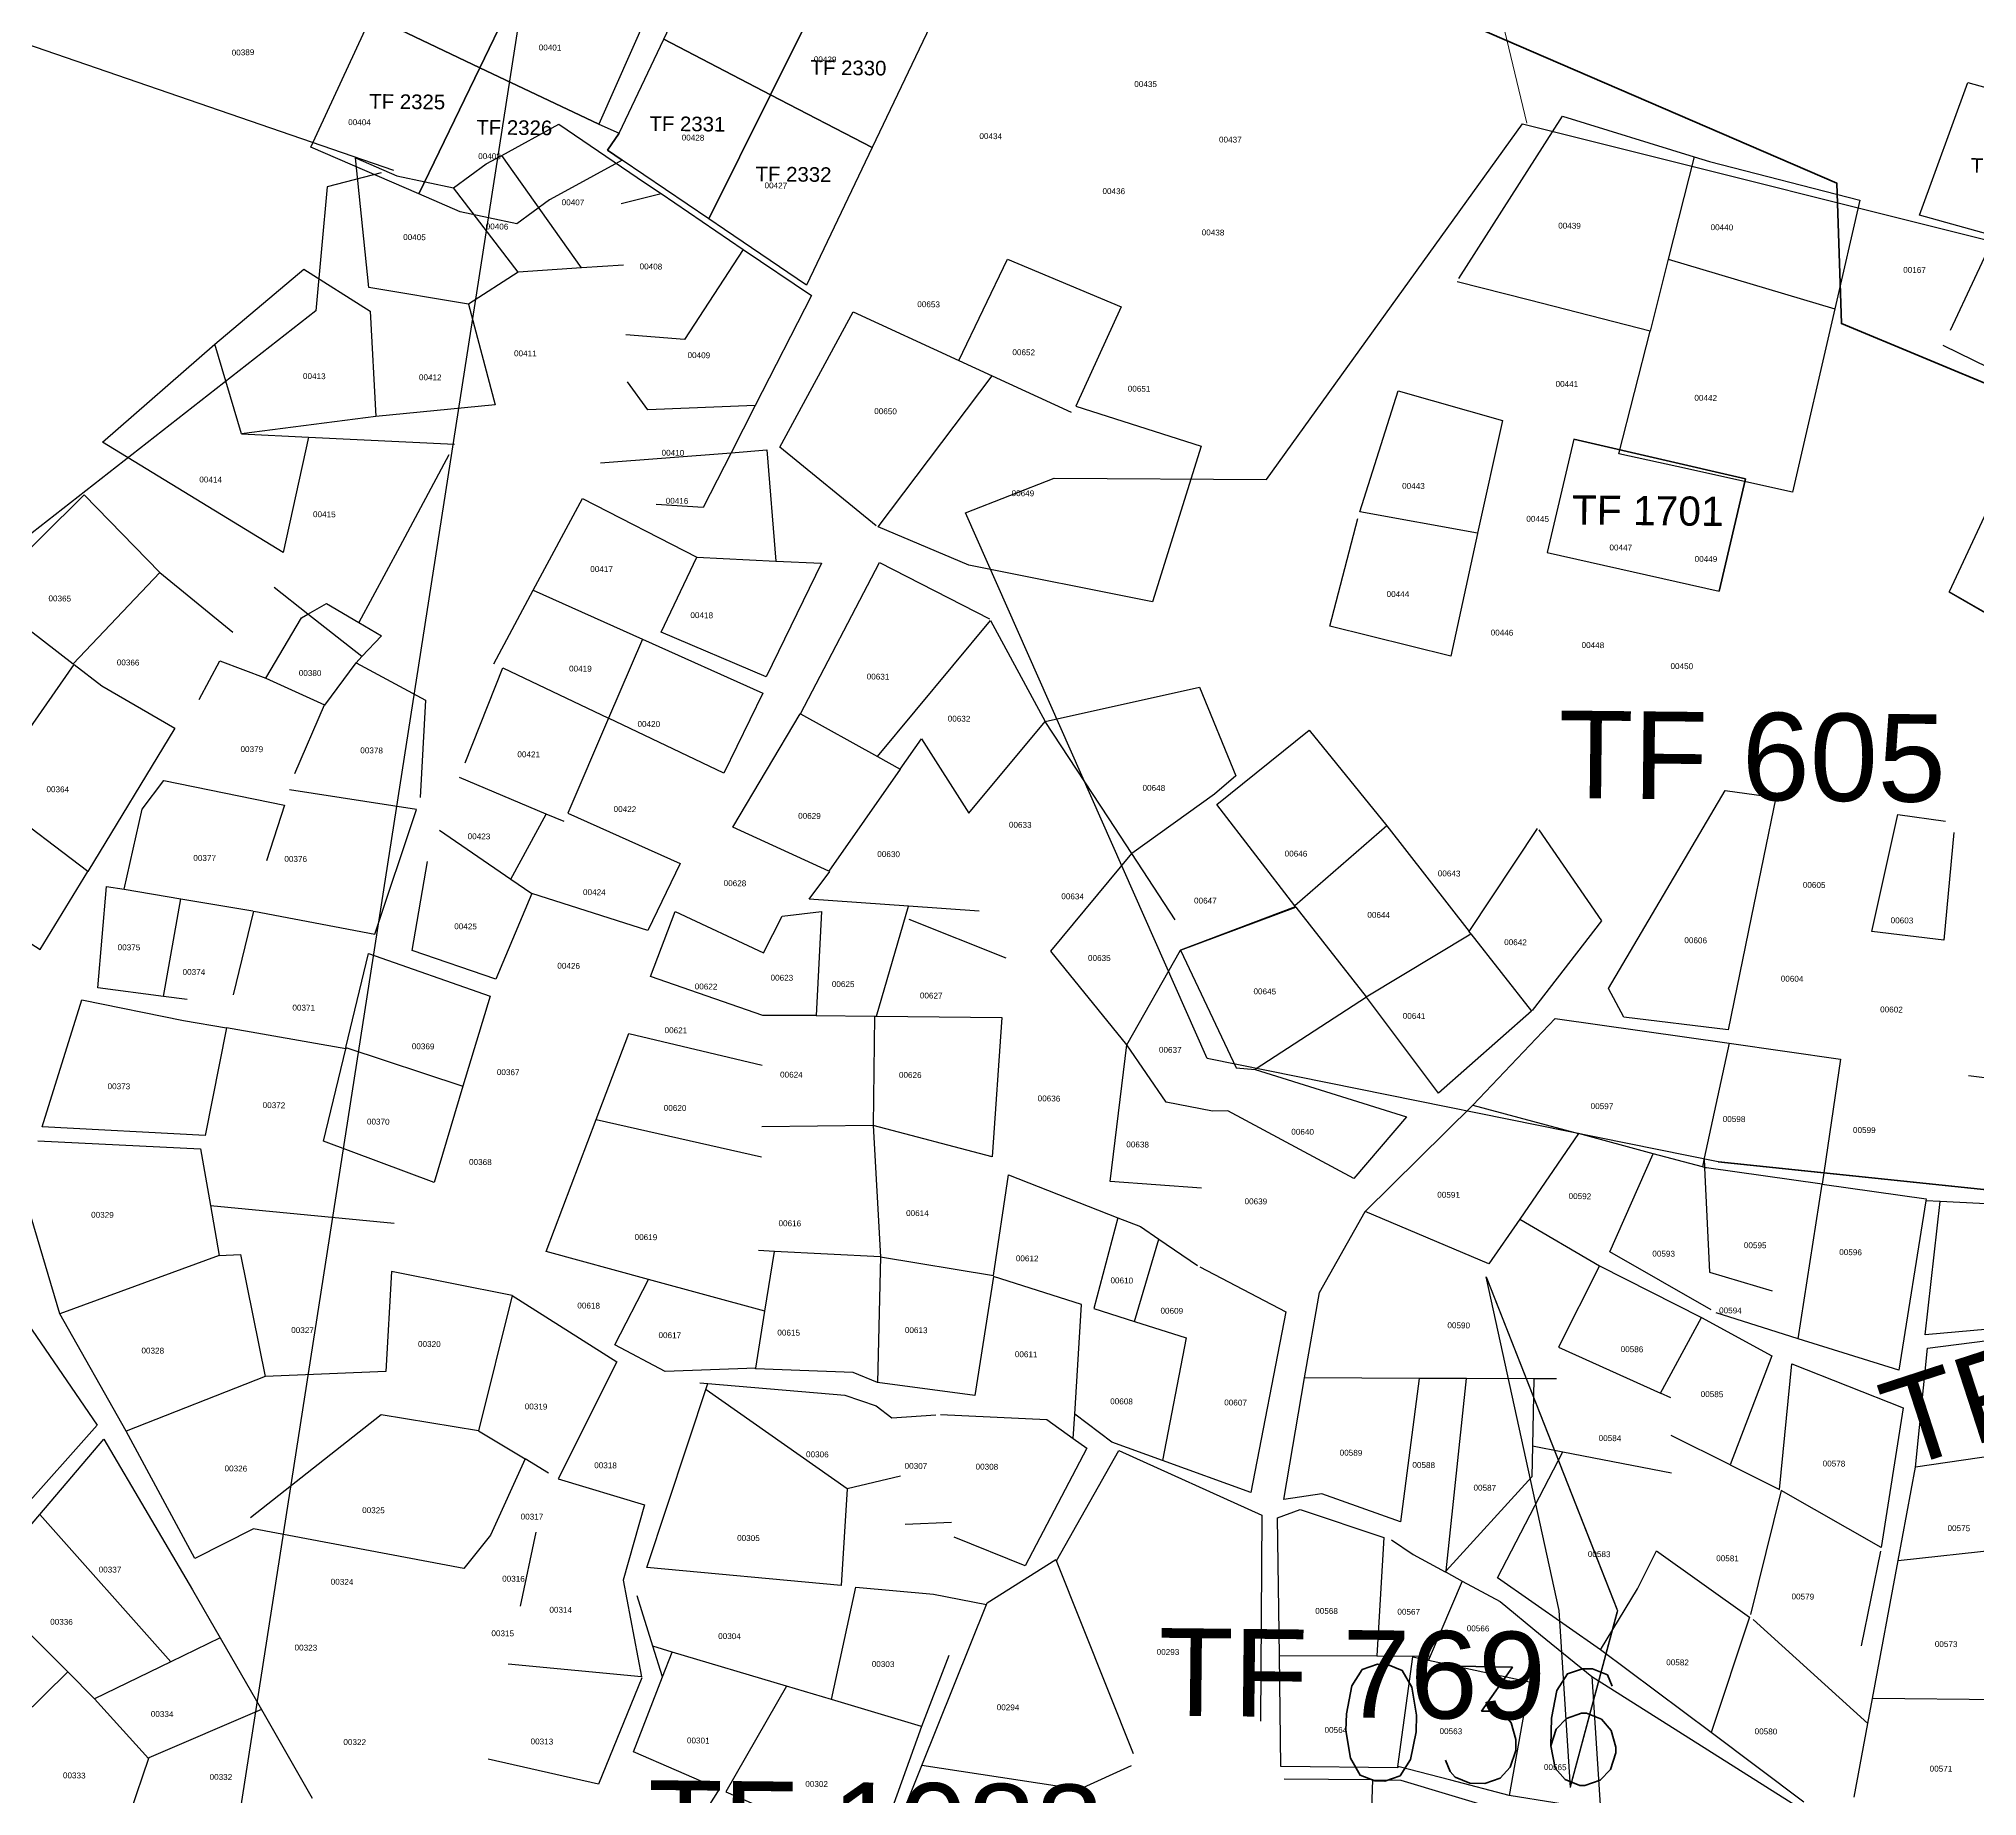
# Model space of a CAD drawing. Header units: metres. Extents: x 0 to 1324930, y 0 to 1631912.
# Drawn here: x 253528.2 to 253860.4, y 1628066.8 to 1628367.9 of the extents above; entities that cross this region are included whole.
import ezdxf
from ezdxf.enums import TextEntityAlignment as Align

# ---------------------------------------------------------------- set-up
doc = ezdxf.new("R2010")
doc.units = ezdxf.units.M
doc.header["$MEASUREMENT"] = 0
for name, color, linetype in [('A_revoir_geometrie_aberrante', 7, 'Continuous'), ('limites_parcelles', 7, 'Continuous'), ('limites_sections', 7, 'Continuous'), ('limites_tf', 7, 'Continuous'), ('numero_parcelle', 7, 'Continuous')]:
    doc.layers.add(name, color=color, linetype=linetype)
for name, color, linetype, lineweight in [('ASSIETTE IMMAT', 7, 'Continuous', 0), ('Limite L D TF', 5, 'Continuous', 13), ('Numero_TF', 7, 'Continuous', 0), ('Numéro_TF', 7, 'Continuous', 0)]:
    doc.layers.add(name, color=color, linetype=linetype, lineweight=lineweight)
doc.styles.add('Style-Arial', font='arial.ttf')
doc.styles.add('Style-txt', font='txt.shx')

# ---------------------------------------------------------------- blocks, each defined once
blk = doc.blocks.new('*U102')
at = {"layer": 'Limite L D TF', "color": 2, "linetype": 'Continuous', "lineweight": 0}
blk.add_line((-14.8794, -5.85825), (-11.6954, -18.62825), dxfattribs=at)
blk = doc.blocks.new('*U104')
at = {"layer": 'Numero_TF', "color": 4, "linetype": 'Continuous', "lineweight": 30}
for p, q in [((-149.243772, 99.871066), (-119.863469, 93.082053)), ((-119.863469, 93.082053), (-124.326189, 73.80787)), ((-7.034828, 28.698399), (-84.947445, 73.713234)), ((-124.533198, -23.95535), (-60.979318, -30.583345)), ((-60.979318, -30.583345), (-124.533198, -23.95535)), ((-61.065101, -30.574399), (-124.485709, -23.960302)), ((-151.772301, -100.833446), (-164.282901, -43.708871)), ((-164.282901, -43.708871), (-141.772327, -100.888499)), ((-164.183542, -43.961255), (-141.893134, -100.581635)), ((-149.830725, -131.155516), (-151.772301, -100.833446)), ((-141.772327, -100.888499), (-149.890722, -131.154885)), ((-141.857766, -101.207026), (-149.870876, -131.080897))]:
    blk.add_line(p, q, dxfattribs=at)
at = {"layer": 'Numero_TF', "color": 4, "linetype": 'Continuous', "lineweight": 30, "flags": 128}
for points in [[(-0.720757, 60.34866), (9.910814, -8.096801), (0.261861, -47.927637), (-60.979318, -30.583345), (-124.533198, -23.95535), (-212.052296, -6.274991), (-253.48205, 87.255387), (-253.48205, 87.255387), (-238.318804, 93.196426), (-201.899447, 92.943829), (-158.046933, 153.876523)], [(-158.046933, 153.876523), (-66.722044, 131.015899), (28.141789, 139.449825), (-21.901381, 70.871741), (-0.720757, 60.34866)]]:
    blk.add_lwpolyline(points, dxfattribs=at)
blk.add_lwpolyline([(-8.761884, 64.343699), (-20.839754, 70.344297), (-21.901381, 70.871741), (-21.356335, 71.618511), (-72.220214, 100.998525), (-84.947445, 73.713234), (-7.034828, 28.698399), (1.38997, 46.759914), (-0.609897, 59.634945), (-8.761884, 64.343699)], close=True, dxfattribs=at)
at = {"layer": 'Numero_TF', "color": 4, "linetype": 'Continuous', "lineweight": 30}
blk.add_3dface([(-153.828061, 80.448152), (-124.326189, 73.80787), (-119.863469, 93.082053), (-149.243772, 99.871066)], dxfattribs=at)
at = {"layer": 'Numero_TF', "color": 4, "linetype": 'Continuous', "lineweight": 0, "style": 'Style-Arial'}
for s, height, rotation, p in [('TF 1701', 5, 359.3981, (-149.615524, 85.242433)), ('TF 605', 15, 359.3981, (-151.954414, 38.363267)), ('TF 234 ', 15, 17.982251, (-93.137155, -76.696342)), ('TF 769', 15, 359.3981, (-220.480116, -118.858176)), ('TF 1088', 15, 359.3981, (-307.999119, -144.92953))]:
    blk.add_text(s, height=height, rotation=rotation, dxfattribs=at).set_placement(p)

msp = doc.modelspace()

# ---------------------------------------------------------------- linework, layer by layer
at = {"layer": 'A_revoir_geometrie_aberrante'}
for p in [(253990.77553, 1630812.68852), (253990.77547, 1630812.68846)]:
    msp.add_line(p, (0, 0), dxfattribs=at)
at = {"layer": 'ASSIETTE IMMAT', "color": 2, "linetype": 'Continuous', "lineweight": 30, "flags": 128}
msp.add_lwpolyline([(253586.88245, 1628344.94237), (253577.64234, 1628342.5482), (253575.7087, 1628321.29512), (253521.85334, 1628279.1333), (253449.96192, 1628232.9562), (253436.15283, 1628245.34643), (253445.15653, 1628290.27974), (253359.26194, 1628339.88488), (253375.46398, 1628424.66121), (253421.9245, 1628470.51299), (253494.38577, 1628509.03522), (253498.00609, 1628558.81881), (253499.64545, 1628581.02), (253466.43506, 1628620.07379), (253446.12102, 1628685.59197), (253503.84144, 1628578.41673), (253518.73188, 1628369.53538), (253588.98424, 1628345.37823)], dxfattribs=at)
at = {"layer": 'limites_parcelles'}
for p, q in [((253771.56788, 1628326.83643), (253789.33638, 1628354.66243)), ((253789.33638, 1628354.66243), (253811.90042, 1628347.64829)), ((253607.55043, 1628347.91003), (253617.35075, 1628353.27345)), ((253617.35075, 1628353.27345), (253632.19091, 1628343.18052)), ((253584.76617, 1628325.25765), (253582.50005, 1628347.47212)), ((253582.50005, 1628347.47212), (253589.60038, 1628344.39)), ((253604.90355, 1628346.45439), (253607.55043, 1628347.91003)), ((253621.24757, 1628328.6338), (253607.55043, 1628347.91003)), ((253811.90042, 1628347.64829), (253807.44913, 1628330.14776)), ((253811.90042, 1628347.64829), (253814.49312, 1628346.84885)), ((253814.49312, 1628346.84885), (253840.24144, 1628340.21784)), ((253589.60038, 1628344.39), (253599.30258, 1628342.34741)), ((253599.30258, 1628342.34741), (253604.90355, 1628346.45439)), ((253610.3987, 1628327.91461), (253599.30258, 1628342.34741)), ((253628.02893, 1628339.67821), (253634.87453, 1628341.36407)), ((253632.19091, 1628343.18052), (253634.87453, 1628341.36407)), ((253634.87453, 1628341.36407), (253648.91775, 1628331.81802)), ((253840.24144, 1628340.21784), (253835.97198, 1628321.64854)), ((253855.80579, 1628317.99628), (253864.15069, 1628335.78762)), ((253648.91775, 1628331.81802), (253638.89969, 1628316.36745)), ((253648.91775, 1628331.81802), (253660.65153, 1628323.92192)), ((253807.44913, 1628330.14776), (253804.31172, 1628317.78484)), ((253807.44913, 1628330.14776), (253835.97198, 1628321.64854)), ((253558.37879, 1628315.54703), (253573.66366, 1628328.44277)), ((253573.66366, 1628328.44277), (253584.98805, 1628321.23173)), ((253610.3987, 1628327.91461), (253601.86734, 1628322.44641)), ((253621.24757, 1628328.6338), (253610.3987, 1628327.91461)), ((253628.40569, 1628329.11743), (253621.24757, 1628328.6338)), ((253685.88502, 1628312.77487), (253694.21593, 1628330.11271)), ((253694.21593, 1628330.11271), (253713.71003, 1628321.99284)), ((253601.86734, 1628322.44641), (253584.76617, 1628325.25765)), ((253660.65153, 1628323.92192), (253651.00409, 1628305.06367)), ((253783.63994, 1628323.09245), (253771.24696, 1628326.27081)), ((253584.98805, 1628321.23173), (253585.96673, 1628303.16614)), ((253601.86734, 1628322.44641), (253606.41057, 1628305.17653)), ((253655.19634, 1628297.90723), (253667.7849, 1628321.08331)), ((253667.7849, 1628321.08331), (253685.88502, 1628312.77487)), ((253713.71003, 1628321.99284), (253705.93061, 1628304.92354)), ((253804.31172, 1628317.78484), (253783.63994, 1628323.09245)), ((253835.97198, 1628321.64854), (253828.71195, 1628290.18643)), ((253638.89969, 1628316.36745), (253628.81873, 1628317.17443)), ((253798.98038, 1628296.78817), (253804.31172, 1628317.78484)), ((253539.17202, 1628298.79083), (253558.37879, 1628315.54703)), ((253562.9424, 1628300.2176), (253558.37879, 1628315.54703)), ((253901.21595, 1628292.52473), (253854.55808, 1628315.32954)), ((253685.88502, 1628312.77487), (253691.578, 1628310.16476)), ((253632.56483, 1628304.30229), (253629.09972, 1628309.10399)), ((253672.05199, 1628284.2979), (253691.578, 1628310.16476)), ((253691.578, 1628310.16476), (253705.11766, 1628303.94651)), ((253754.61657, 1628286.84982), (253761.15422, 1628307.5798)), ((253761.15422, 1628307.5798), (253779.01376, 1628302.48463)), ((253606.41057, 1628305.17653), (253585.96673, 1628303.16614)), ((253651.00409, 1628305.06367), (253632.56483, 1628304.30229)), ((253651.00409, 1628305.06367), (253646.87486, 1628296.97623)), ((253705.93061, 1628304.92354), (253727.40919, 1628298.07321)), ((253585.96673, 1628303.16614), (253562.9424, 1628300.2176)), ((253779.01376, 1628302.48463), (253774.77423, 1628283.17734)), ((253570.0847, 1628279.85193), (253539.17202, 1628298.79083)), ((253562.9424, 1628300.2176), (253574.45851, 1628299.64956)), ((253574.45851, 1628299.64956), (253570.0847, 1628279.85193)), ((253574.45851, 1628299.64956), (253599.45097, 1628298.44207)), ((253624.47689, 1628295.24811), (253646.87486, 1628296.97623)), ((253646.87486, 1628296.97623), (253642.07206, 1628287.56957)), ((253646.87486, 1628296.97623), (253652.99022, 1628297.44806)), ((253652.99022, 1628297.44806), (253654.53784, 1628278.41123)), ((253671.73833, 1628284.42312), (253655.19634, 1628297.90723)), ((253727.40919, 1628298.07321), (253719.0819, 1628271.40794)), ((253598.49719, 1628296.63334), (253590.07139, 1628280.90187)), ((253808.93486, 1628294.58035), (253798.98038, 1628296.78817)), ((253828.71195, 1628290.18643), (253808.93486, 1628294.58035)), ((253520.43646, 1628274.32318), (253536.00189, 1628289.74595)), ((253536.00189, 1628289.74595), (253549.00004, 1628276.47179)), ((253612.95922, 1628273.4223), (253621.38502, 1628289.15378)), ((253621.38502, 1628289.15378), (253640.98065, 1628279.09217)), ((253642.07206, 1628287.56957), (253634.02, 1628288.07075)), ((253687.56901, 1628277.70324), (253672.05199, 1628284.2979)), ((253749.47277, 1628267.26349), (253754.24882, 1628285.69538)), ((253774.77423, 1628283.17734), (253754.61657, 1628286.84982)), ((253590.07139, 1628280.90187), (253583.08977, 1628267.88301)), ((253774.76666, 1628283.1429), (253770.15643, 1628262.11833)), ((253774.77423, 1628283.17734), (253774.76666, 1628283.1429)), ((253634.87124, 1628266.24228), (253640.98065, 1628279.09217)), ((253640.98065, 1628279.09217), (253654.53784, 1628278.41123)), ((253662.36778, 1628278.04448), (253652.85585, 1628258.54469)), ((253654.53784, 1628278.41123), (253662.36778, 1628278.04448)), ((253658.73573, 1628252.2211), (253672.2959, 1628278.16371)), ((253672.2959, 1628278.16371), (253691.13362, 1628268.49617)), ((253719.0819, 1628271.40794), (253687.56901, 1628277.70324)), ((253534.12311, 1628260.81825), (253548.95938, 1628276.429)), ((253549.00004, 1628276.47179), (253548.95938, 1628276.429)), ((253548.95938, 1628276.429), (253561.48107, 1628266.20044)), ((253574.35705, 1628269.32076), (253568.55898, 1628273.89355)), ((253574.35705, 1628269.32076), (253577.55609, 1628271.13216)), ((253577.55609, 1628271.13216), (253583.08977, 1628267.88301)), ((253606.1918, 1628260.80285), (253612.95922, 1628273.4223)), ((253612.95922, 1628273.4223), (253631.69842, 1628265.0157)), ((253523.94329, 1628268.65738), (253534.12311, 1628260.81825)), ((253567.13898, 1628258.31737), (253573.22223, 1628268.67819)), ((253573.22223, 1628268.67819), (253574.35705, 1628269.32076)), ((253583.60416, 1628262.0278), (253574.35705, 1628269.32076)), ((253583.08977, 1628267.88301), (253586.94748, 1628265.61792)), ((253671.95663, 1628244.9016), (253691.28313, 1628268.22026)), ((253691.28313, 1628268.22026), (253700.66226, 1628250.89958)), ((253770.15643, 1628262.11833), (253749.47277, 1628267.26349)), ((253586.94748, 1628265.61792), (253583.60416, 1628262.0278)), ((253631.6944, 1628265.00633), (253625.87639, 1628251.47187)), ((253631.69842, 1628265.0157), (253631.6944, 1628265.00633)), ((253631.6944, 1628265.00633), (253652.26795, 1628255.77703)), ((253652.85585, 1628258.54469), (253634.87124, 1628266.24228)), ((253518.9643, 1628238.64459), (253534.31464, 1628260.67399)), ((253534.31464, 1628260.67399), (253539.03169, 1628257.04792)), ((253555.71086, 1628254.68818), (253559.25551, 1628261.32643)), ((253559.25551, 1628261.32643), (253567.13898, 1628258.31737)), ((253577.26151, 1628253.73021), (253582.59025, 1628260.93904)), ((253583.60416, 1628262.0278), (253582.59025, 1628260.93904)), ((253582.59025, 1628260.93904), (253594.472, 1628254.5553)), ((253539.03169, 1628257.04792), (253551.5442, 1628249.77359)), ((253567.13898, 1628258.31737), (253577.21513, 1628253.75123)), ((253601.29873, 1628243.80484), (253607.71904, 1628260.13653)), ((253607.71904, 1628260.13653), (253625.87639, 1628251.47187)), ((253572.10888, 1628242.00826), (253577.21513, 1628253.75123)), ((253577.21513, 1628253.75123), (253577.26151, 1628253.73021)), ((253594.472, 1628254.5553), (253593.59596, 1628237.90119)), ((253652.26795, 1628255.77703), (253645.63113, 1628242.04871)), ((253700.66226, 1628250.89958), (253727.13132, 1628256.77881)), ((253727.13132, 1628256.77881), (253733.32248, 1628241.62534)), ((253625.87639, 1628251.47187), (253618.89794, 1628235.207)), ((253645.63113, 1628242.04871), (253625.87639, 1628251.47187)), ((253647.15994, 1628232.82718), (253658.69296, 1628252.24478)), ((253658.69296, 1628252.24478), (253658.73573, 1628252.2211)), ((253658.73573, 1628252.2211), (253671.95663, 1628244.9016)), ((253687.59147, 1628235.21581), (253700.66226, 1628250.89958)), ((253711.52315, 1628234.38634), (253700.66226, 1628250.89958)), ((253551.5442, 1628249.77359), (253536.63483, 1628225.2299)), ((253675.8256, 1628242.75772), (253679.45658, 1628247.9421)), ((253679.45658, 1628247.9421), (253687.59147, 1628235.21581)), ((253730.09038, 1628236.69078), (253745.9121, 1628249.42847)), ((253745.9121, 1628249.42847), (253759.24301, 1628233.01121)), ((253671.95663, 1628244.9016), (253675.8256, 1628242.75772)), ((253545.92183, 1628235.89237), (253549.66169, 1628240.80128)), ((253549.66169, 1628240.80128), (253570.33473, 1628236.58083)), ((253615.19798, 1628235.06298), (253600.34796, 1628241.31533)), ((253675.8256, 1628242.75772), (253663.58127, 1628225.26794)), ((253733.32248, 1628241.62534), (253729.71295, 1628238.483)), ((253536.63483, 1628225.2299), (253518.94017, 1628238.60996)), ((253592.92409, 1628235.84565), (253571.19577, 1628239.23385)), ((253729.71295, 1628238.483), (253715.51337, 1628228.30904)), ((253797.21487, 1628205.13814), (253817.19157, 1628239.08808)), ((253817.19157, 1628239.08808), (253825.84583, 1628237.8795)), ((253825.84583, 1628237.8795), (253821.62667, 1628217.32836)), ((253542.86167, 1628222.17728), (253545.92183, 1628235.89237)), ((253570.33473, 1628236.58083), (253567.23737, 1628227.06245)), ((253585.81101, 1628214.50192), (253592.92409, 1628235.84565)), ((253609.13688, 1628223.9094), (253615.19798, 1628235.06298)), ((253618.27311, 1628233.76061), (253615.19798, 1628235.06298)), ((253618.89794, 1628235.207), (253638.14287, 1628226.58172)), ((253715.51337, 1628228.30904), (253711.52315, 1628234.38634)), ((253743.42814, 1628219.31612), (253730.09038, 1628236.69078)), ((253842.31861, 1628214.90614), (253846.77647, 1628234.96706)), ((253846.77647, 1628234.96706), (253854.92362, 1628233.84509)), ((253596.9103, 1628232.28822), (253609.13688, 1628223.9094)), ((253660.85114, 1628226.52605), (253647.15994, 1628232.82718)), ((253759.24301, 1628233.01121), (253743.42814, 1628219.31612)), ((253759.24301, 1628233.01121), (253773.34886, 1628214.91947)), ((253773.34886, 1628214.91947), (253785.05623, 1628232.55713)), ((253785.24702, 1628232.34176), (253796.00576, 1628216.74404)), ((253856.35603, 1628231.88938), (253854.63818, 1628213.44569)), ((253701.62195, 1628211.57964), (253715.51337, 1628228.30904)), ((253722.93277, 1628216.91223), (253715.51337, 1628228.30904)), ((253508.98151, 1628224.3142), (253528.48767, 1628211.84259)), ((253528.48767, 1628211.84259), (253536.63483, 1628225.2299)), ((253592.20274, 1628211.6711), (253594.86249, 1628226.92464)), ((253609.13688, 1628223.9094), (253612.72813, 1628221.4433)), ((253638.14287, 1628226.58172), (253632.57617, 1628215.09781)), ((253660.22887, 1628220.48705), (253663.76329, 1628225.18474)), ((253663.58127, 1628225.26794), (253660.85114, 1628226.52605)), ((253538.37593, 1628205.26643), (253539.81821, 1628222.62584)), ((253539.81821, 1628222.62584), (253542.86167, 1628222.17728)), ((253542.86167, 1628222.17728), (253552.54781, 1628220.54128)), ((253549.62877, 1628203.81718), (253552.54781, 1628220.54128)), ((253552.54781, 1628220.54128), (253564.91168, 1628218.46056)), ((253612.72813, 1628221.4433), (253606.53867, 1628206.77551)), ((253632.57617, 1628215.09781), (253612.72813, 1628221.4433)), ((253561.56995, 1628204.05751), (253565.10439, 1628218.42806)), ((253565.10439, 1628218.42806), (253585.81101, 1628214.50192)), ((253633.04195, 1628207.20832), (253637.27382, 1628218.33032)), ((253637.27382, 1628218.33032), (253652.41035, 1628211.30276)), ((253652.41035, 1628211.30276), (253655.61547, 1628217.53815)), ((253655.61547, 1628217.53815), (253662.34036, 1628218.3718)), ((253677.25224, 1628219.28094), (253660.22887, 1628220.48705)), ((253662.34036, 1628218.3718), (253661.45194, 1628200.53918)), ((253671.75361, 1628200.43096), (253677.25224, 1628219.28094)), ((253689.35783, 1628218.42326), (253677.25224, 1628219.28094)), ((253743.53168, 1628219.17501), (253723.87418, 1628211.74078)), ((253723.87418, 1628211.74078), (253743.60835, 1628219.08136)), ((253743.60835, 1628219.08136), (253743.42814, 1628219.31612)), ((253743.60835, 1628219.08136), (253743.612, 1628219.08272)), ((253743.612, 1628219.08272), (253755.69434, 1628203.74543)), ((253821.62667, 1628217.32836), (253817.67516, 1628198.07497)), ((253677.31348, 1628217.06635), (253693.93734, 1628210.40927)), ((253755.69434, 1628203.74543), (253773.63222, 1628214.55542)), ((253773.63222, 1628214.55542), (253773.34886, 1628214.91947)), ((253773.63222, 1628214.55542), (253783.98565, 1628201.25353)), ((253796.00576, 1628216.74404), (253784.12927, 1628201.38411)), ((253854.63818, 1628213.44569), (253842.31861, 1628214.90614)), ((253580.86291, 1628195.03739), (253584.70915, 1628211.17067)), ((253584.70915, 1628211.17067), (253605.56278, 1628203.82904)), ((253606.53867, 1628206.77551), (253592.20274, 1628211.6711)), ((253714.66066, 1628195.49939), (253701.62195, 1628211.57964)), ((253714.66066, 1628195.49939), (253723.87418, 1628211.74078)), ((253723.87418, 1628211.74078), (253733.39624, 1628191.5838)), ((253549.62877, 1628203.81718), (253538.37593, 1628205.26643)), ((253652.29754, 1628200.56423), (253633.04195, 1628207.20832)), ((253799.82573, 1628200.26412), (253797.21487, 1628205.13814)), ((253528.81896, 1628181.47935), (253535.58052, 1628203.21288)), ((253535.58052, 1628203.21288), (253553.05023, 1628199.69669)), ((253553.63684, 1628203.30769), (253549.62877, 1628203.81718)), ((253605.56278, 1628203.82904), (253600.90976, 1628188.40339)), ((253755.75445, 1628203.66351), (253736.66469, 1628191.27513)), ((253768.08973, 1628187.25671), (253755.75445, 1628203.66351)), ((253783.98565, 1628201.25353), (253768.08973, 1628187.25671)), ((253553.05023, 1628199.69669), (253560.41328, 1628198.41023)), ((253560.41328, 1628198.41023), (253556.71435, 1628179.98735)), ((253580.81896, 1628194.85303), (253560.41328, 1628198.41023)), ((253623.74155, 1628182.69715), (253629.34262, 1628197.4524)), ((253629.34262, 1628197.4524), (253652.20757, 1628191.99983)), ((253661.45194, 1628200.53918), (253652.29754, 1628200.56423)), ((253661.45194, 1628200.53918), (253671.40819, 1628200.43459)), ((253671.40819, 1628200.43459), (253671.21128, 1628181.69042)), ((253671.40819, 1628200.43459), (253671.75361, 1628200.43096)), ((253671.75361, 1628200.43096), (253693.23067, 1628200.20533)), ((253693.23067, 1628200.20533), (253691.58758, 1628176.30463)), ((253773.95102, 1628185.1935), (253788.06731, 1628200.01171)), ((253788.06731, 1628200.01171), (253817.86449, 1628195.78686)), ((253817.67516, 1628198.07497), (253799.82573, 1628200.26412)), ((253577.04186, 1628179.01757), (253580.81896, 1628194.85303)), ((253580.86291, 1628195.03739), (253580.81896, 1628194.85303)), ((253580.86291, 1628195.03739), (253600.90976, 1628188.40339)), ((253711.79351, 1628172.10942), (253714.66066, 1628195.49939)), ((253721.40598, 1628185.70487), (253714.66066, 1628195.49939)), ((253817.86449, 1628195.78686), (253813.59617, 1628176.0729)), ((253817.86449, 1628195.78686), (253836.97851, 1628193.0764)), ((253733.39624, 1628191.5838), (253736.66469, 1628191.27513)), ((253736.66469, 1628191.27513), (253762.61078, 1628183.1586)), ((253836.97851, 1628193.0764), (253833.79649, 1628171.6304)), ((253600.90976, 1628188.40339), (253595.95101, 1628171.92425)), ((253858.90595, 1628190.26525), (253874.70424, 1628188.19926)), ((253729.36555, 1628184.13781), (253721.40598, 1628185.70487)), ((253731.9777, 1628184.22213), (253729.36555, 1628184.13781)), ((253753.55852, 1628172.59527), (253731.9777, 1628184.22213)), ((253755.48069, 1628166.96644), (253773.95102, 1628185.1935)), ((253773.95102, 1628185.1935), (253792.07695, 1628180.3089)), ((253556.71435, 1628179.98735), (253528.81896, 1628181.47935)), ((253615.16243, 1628160.1089), (253623.74155, 1628182.69715)), ((253623.74155, 1628182.69715), (253652.04288, 1628176.32381)), ((253671.20966, 1628181.6904), (253652.09689, 1628181.46449)), ((253671.21128, 1628181.69042), (253671.20966, 1628181.6904)), ((253671.20966, 1628181.6904), (253672.45804, 1628159.16152)), ((253691.58758, 1628176.30463), (253671.21128, 1628181.69042)), ((253762.61078, 1628183.1586), (253753.55852, 1628172.59527)), ((253531.86543, 1628149.40094), (253523.55325, 1628177.36884)), ((253528.0516, 1628179.03872), (253555.91822, 1628177.70959)), ((253555.91822, 1628177.70959), (253557.64051, 1628167.99777)), ((253595.95101, 1628171.92425), (253577.04186, 1628179.01757)), ((253792.07695, 1628180.3089), (253781.98742, 1628165.65075)), ((253804.87353, 1628176.86212), (253792.07695, 1628180.3089)), ((253797.45236, 1628160.04307), (253804.87353, 1628176.86212)), ((253813.2776, 1628174.60151), (253804.87353, 1628176.86212)), ((253813.59617, 1628176.0729), (253813.2776, 1628174.60151)), ((253813.66789, 1628174.49652), (253813.2776, 1628174.60151)), ((253813.59617, 1628176.0729), (253813.66789, 1628174.49652)), ((253813.66789, 1628174.49652), (253813.66981, 1628174.45432)), ((253813.99378, 1628174.40886), (253813.66789, 1628174.49652)), ((253813.66981, 1628174.45432), (253814.48521, 1628156.53147)), ((253813.99378, 1628174.40886), (253813.66981, 1628174.45432)), ((253833.79649, 1628171.6304), (253813.99378, 1628174.40886)), ((253691.82092, 1628155.96074), (253694.39037, 1628173.2575)), ((253694.39037, 1628173.2575), (253713.10998, 1628165.88749)), ((253727.47927, 1628170.93874), (253711.79351, 1628172.10942)), ((253829.70813, 1628145.15429), (253833.79968, 1628171.62995)), ((253833.79649, 1628171.6304), (253833.79968, 1628171.62995)), ((253833.79968, 1628171.62995), (253851.6425, 1628169.11615)), ((253557.64051, 1628167.99777), (253559.16042, 1628159.42716)), ((253557.64051, 1628167.99777), (253589.15171, 1628164.97473)), ((253851.58464, 1628168.75438), (253846.94453, 1628139.74052)), ((253851.47926, 1628145.84002), (253854.00564, 1628168.63826)), ((253851.6425, 1628169.11615), (253851.58464, 1628168.75438)), ((253854.00564, 1628168.63826), (253851.58464, 1628168.75438)), ((253871.74645, 1628167.78729), (253854.00564, 1628168.63826)), ((253713.10998, 1628165.88749), (253708.98407, 1628150.34453)), ((253713.10998, 1628165.88749), (253716.98546, 1628164.36333)), ((253716.98546, 1628164.36333), (253720.12285, 1628162.21697)), ((253747.7043, 1628153.08753), (253755.48069, 1628166.96644)), ((253776.68266, 1628157.96498), (253755.48069, 1628166.96644)), ((253781.98594, 1628165.65162), (253776.68266, 1628157.96498)), ((253781.98742, 1628165.65075), (253781.98594, 1628165.65162)), ((253781.98742, 1628165.65075), (253795.67932, 1628157.62316)), ((253716.00194, 1628148.11677), (253720.12285, 1628162.21697)), ((253720.12285, 1628162.21697), (253726.76101, 1628157.69691)), ((253559.16042, 1628159.42716), (253531.86543, 1628149.40094)), ((253559.16042, 1628159.42716), (253562.76894, 1628159.57214)), ((253562.76894, 1628159.57214), (253567.0204, 1628138.70849)), ((253632.67975, 1628155.32214), (253615.16243, 1628160.1089)), ((253654.28054, 1628160.10437), (253651.55899, 1628160.24473)), ((253652.64318, 1628149.87249), (253654.28054, 1628160.10437)), ((253672.45804, 1628159.16152), (253654.28054, 1628160.10437)), ((253672.45804, 1628159.16152), (253671.93768, 1628137.6774)), ((253672.45804, 1628159.16152), (253691.82092, 1628155.96074)), ((253727.15509, 1628157.48956), (253741.89831, 1628149.77522)), ((253795.67932, 1628157.62316), (253788.63336, 1628143.73256)), ((253795.67932, 1628157.62316), (253813.14411, 1628148.80321)), ((253814.78317, 1628150.07638), (253797.45236, 1628160.04307)), ((253588.66797, 1628156.64815), (253587.68543, 1628139.52777)), ((253609.32187, 1628152.53968), (253588.66797, 1628156.64815)), ((253626.94343, 1628144.13466), (253632.67975, 1628155.32214)), ((253652.64318, 1628149.87249), (253632.67975, 1628155.32214)), ((253691.7989, 1628155.7984), (253688.62111, 1628135.40992)), ((253706.88779, 1628151.00667), (253691.7989, 1628155.7984)), ((253814.48521, 1628156.53147), (253825.22198, 1628153.35019)), ((253609.32187, 1628152.53968), (253603.57147, 1628129.37305)), ((253609.32187, 1628152.53968), (253627.26795, 1628141.17453)), ((253705.73376, 1628132.21518), (253706.88779, 1628151.00667)), ((253745.10166, 1628138.43286), (253747.7043, 1628153.08753)), ((253526.34033, 1628147.68089), (253538.20873, 1628130.35437)), ((253543.18677, 1628129.32666), (253531.86543, 1628149.40094)), ((253651.07924, 1628140.09939), (253652.64318, 1628149.87249)), ((253708.98407, 1628150.34453), (253716.00194, 1628148.11677)), ((253716.00194, 1628148.11677), (253724.81226, 1628145.3215)), ((253741.89831, 1628149.77522), (253735.90328, 1628118.79769)), ((253806.10611, 1628135.8448), (253813.14411, 1628148.80321)), ((253813.14411, 1628148.80321), (253825.16575, 1628142.19448)), ((253824.86739, 1628146.67842), (253815.67198, 1628149.56918)), ((253872.59245, 1628147.73161), (253851.47926, 1628145.84002)), ((253635.54194, 1628139.55336), (253626.94343, 1628144.13466)), ((253724.81226, 1628145.3215), (253720.76069, 1628124.2809)), ((253829.70813, 1628145.15429), (253824.86739, 1628146.67842)), ((253846.94453, 1628139.74052), (253829.70813, 1628145.15429)), ((253851.87146, 1628143.51929), (253872.7699, 1628146.24631)), ((253627.26795, 1628141.17453), (253617.25266, 1628121.15168)), ((253788.63336, 1628143.73256), (253806.10611, 1628135.8448)), ((253825.16575, 1628142.19448), (253818.05036, 1628123.53316)), ((253826.51026, 1628119.29877), (253828.6064, 1628140.86794)), ((253828.6064, 1628140.86794), (253847.66973, 1628133.33175)), ((253849.78791, 1628123.14894), (253851.87146, 1628143.51929)), ((253567.0204, 1628138.70849), (253543.18677, 1628129.32666)), ((253587.68543, 1628139.52777), (253567.0204, 1628138.70849)), ((253632.40498, 1628105.95486), (253642.88183, 1628137.49172)), ((253651.07924, 1628140.09939), (253635.54194, 1628139.55336)), ((253641.49595, 1628137.61111), (253642.88183, 1628137.49172)), ((253642.88183, 1628137.49172), (253666.34651, 1628135.47034)), ((253651.0617, 1628139.98979), (253651.07924, 1628140.09939)), ((253667.76928, 1628139.36721), (253651.0617, 1628139.98979)), ((253671.93768, 1628137.6774), (253667.76928, 1628139.36721)), ((253688.62111, 1628135.40992), (253671.93768, 1628137.6774)), ((253741.57045, 1628117.60017), (253745.10166, 1628138.43286)), ((253764.76156, 1628138.35841), (253745.10166, 1628138.43286)), ((253764.76156, 1628138.35841), (253761.53661, 1628113.79357)), ((253772.87948, 1628138.32393), (253764.76156, 1628138.35841)), ((253769.38998, 1628105.37306), (253772.87948, 1628138.32393)), ((253784.39098, 1628138.28428), (253772.87948, 1628138.32393)), ((253784.39098, 1628138.28428), (253784.17302, 1628126.79219)), ((253788.28226, 1628138.26372), (253784.39098, 1628138.28428)), ((253666.76755, 1628119.45287), (253642.59062, 1628136.3905)), ((253666.34651, 1628135.47034), (253671.69191, 1628133.62592)), ((253807.88876, 1628135.04006), (253806.10611, 1628135.8448)), ((253586.91689, 1628132.13896), (253564.53056, 1628114.48139)), ((253603.57147, 1628129.37305), (253586.91689, 1628132.13896)), ((253671.69191, 1628133.62592), (253674.3935, 1628131.58575)), ((253674.3935, 1628131.58575), (253681.95875, 1628132.13623)), ((253682.7315, 1628132.18907), (253700.96044, 1628131.30665)), ((253700.96044, 1628131.30665), (253705.47928, 1628128.07152)), ((253705.47928, 1628128.07152), (253705.73376, 1628132.21518)), ((253712.11644, 1628127.40972), (253705.73376, 1628132.21518)), ((253847.66973, 1628133.33175), (253843.91262, 1628109.37198)), ((253538.20873, 1628130.35437), (253524.90339, 1628115.35492)), ((253528.40562, 1628115.05395), (253539.38225, 1628127.93399)), ((253539.38225, 1628127.93399), (253554.59596, 1628102.13907)), ((253554.99795, 1628107.51995), (253543.18677, 1628129.32666)), ((253603.57147, 1628129.37305), (253611.57839, 1628124.57443)), ((253705.47928, 1628128.07152), (253707.78779, 1628126.41882)), ((253818.05036, 1628123.53316), (253807.93285, 1628128.5978)), ((253611.57454, 1628124.56598), (253605.6187, 1628111.46895)), ((253611.57839, 1628124.57443), (253611.57454, 1628124.56598)), ((253615.5866, 1628122.14459), (253611.57454, 1628124.56598)), ((253707.78779, 1628126.41882), (253697.25255, 1628106.2287)), ((253702.60779, 1628107.08415), (253713.2802, 1628125.99534)), ((253720.76069, 1628124.2809), (253712.11644, 1628127.40972)), ((253713.2802, 1628125.99534), (253737.77248, 1628114.89672)), ((253735.90328, 1628118.79769), (253720.76069, 1628124.2809)), ((253778.20064, 1628104.18951), (253789.36396, 1628125.78814)), ((253784.17302, 1628126.79219), (253784.07211, 1628121.4719)), ((253784.17302, 1628126.79219), (253789.36396, 1628125.78814)), ((253789.36396, 1628125.78814), (253807.98741, 1628122.18591)), ((253863.48515, 1628125.15908), (253849.81657, 1628123.15314)), ((253617.25266, 1628121.15168), (253631.99966, 1628116.69883)), ((253675.86352, 1628121.6028), (253666.76755, 1628119.45287)), ((253784.07211, 1628121.4719), (253769.38998, 1628105.37306)), ((253818.05036, 1628123.53316), (253826.51026, 1628119.29877)), ((253846.83592, 1628107.15674), (253849.81657, 1628123.15314)), ((253849.81657, 1628123.15314), (253849.78791, 1628123.14894)), ((253666.76755, 1628119.45287), (253665.73954, 1628102.84099)), ((253748.07301, 1628118.54791), (253741.57045, 1628117.60017)), ((253761.53661, 1628113.79357), (253748.07301, 1628118.54791)), ((253826.79302, 1628119.13323), (253821.53034, 1628097.90215)), ((253843.91262, 1628109.37198), (253826.79302, 1628119.13323)), ((253518.1904, 1628103.08036), (253528.40562, 1628115.05395)), ((253528.40562, 1628115.05395), (253550.83904, 1628089.80298)), ((253631.99966, 1628116.69883), (253628.33815, 1628103.77242)), ((253737.77248, 1628114.89672), (253737.57463, 1628079.62133)), ((253740.49105, 1628114.47189), (253744.38711, 1628115.87376)), ((253740.8021, 1628090.88596), (253740.49105, 1628114.47189)), ((253744.38711, 1628115.87376), (253758.72432, 1628111.10009)), ((253565.02874, 1628112.57613), (253554.99795, 1628107.51995)), ((253601.07809, 1628105.77594), (253565.02874, 1628112.57613)), ((253605.6187, 1628111.46895), (253601.07809, 1628105.77594)), ((253610.77471, 1628099.33388), (253613.44777, 1628111.98618)), ((253684.61972, 1628113.65669), (253676.68083, 1628113.32351)), ((253697.25255, 1628106.2287), (253685.0915, 1628111.17256)), ((253758.72432, 1628111.10009), (253757.5255, 1628090.80172)), ((253760.02035, 1628110.66989), (253763.74346, 1628108.18208)), ((253763.74346, 1628108.18208), (253769.23293, 1628105.20086)), ((253802.14936, 1628102.28174), (253805.43885, 1628108.81091)), ((253805.43885, 1628108.81091), (253821.3833, 1628097.44647)), ((253843.81468, 1628108.75321), (253840.47416, 1628092.53141)), ((253846.83592, 1628107.15674), (253864.60698, 1628109.11393)), ((253665.73954, 1628102.84099), (253632.40498, 1628105.95486)), ((253690.73428, 1628099.91634), (253702.51694, 1628107.31138)), ((253702.51694, 1628107.31138), (253702.60779, 1628107.08415)), ((253715.83301, 1628074.00741), (253702.60779, 1628107.08415)), ((253769.38998, 1628105.37306), (253769.23293, 1628105.20086)), ((253769.23293, 1628105.20086), (253769.36419, 1628105.12957)), ((253769.36419, 1628105.12957), (253769.38998, 1628105.37306)), ((253769.36419, 1628105.12957), (253772.11878, 1628103.63361)), ((253842.44197, 1628083.50848), (253846.83592, 1628107.15674)), ((253533.2024, 1628088.06791), (253518.1904, 1628103.08036)), ((253554.59596, 1628102.13907), (253559.31546, 1628093.91024)), ((253628.33815, 1628103.77242), (253631.50684, 1628087.19774)), ((253633.47516, 1628092.44541), (253630.78898, 1628101.07445)), ((253664.05113, 1628083.33013), (253668.22594, 1628102.56086)), ((253668.22594, 1628102.56086), (253681.54445, 1628101.40488)), ((253681.54445, 1628101.40488), (253690.61641, 1628099.62244)), ((253772.11878, 1628103.63361), (253766.66452, 1628090.75547)), ((253772.11878, 1628103.63361), (253778.62517, 1628100.11067)), ((253795.8519, 1628091.84188), (253778.20064, 1628104.18951)), ((253795.8519, 1628091.84188), (253802.14936, 1628102.28174)), ((253679.53873, 1628072.00097), (253690.61641, 1628099.62244)), ((253690.61641, 1628099.62244), (253690.73428, 1628099.91634)), ((253778.62517, 1628100.11067), (253785.55606, 1628094.43938)), ((253785.55606, 1628094.43938), (253794.32049, 1628087.27556)), ((253821.3833, 1628097.44647), (253814.7742, 1628077.652)), ((253821.96828, 1628097.0339), (253841.64628, 1628079.22795)), ((253559.31546, 1628093.91024), (253550.83904, 1628089.80298)), ((253559.31546, 1628093.91024), (253566.36968, 1628081.60282)), ((253635.10011, 1628087.22548), (253633.47516, 1628092.44541)), ((253636.74889, 1628091.46855), (253633.47516, 1628092.44541)), ((253635.10011, 1628087.22548), (253636.74889, 1628091.46855)), ((253656.36328, 1628085.61574), (253636.74889, 1628091.46855)), ((253814.7742, 1628077.652), (253795.8519, 1628091.84188)), ((253520.11229, 1628075.17959), (253533.2024, 1628088.06791)), ((253537.79734, 1628083.45755), (253533.2024, 1628088.06791)), ((253550.83904, 1628089.80298), (253537.79734, 1628083.45755)), ((253631.50684, 1628087.19774), (253608.67886, 1628089.39855)), ((253684.18741, 1628090.88126), (253679.48737, 1628078.71764)), ((253741.04921, 1628071.85264), (253740.8021, 1628090.88596)), ((253740.8021, 1628090.88596), (253757.5255, 1628090.80172)), ((253757.5255, 1628090.80172), (253766.66452, 1628090.75547)), ((253761.10602, 1628071.87962), (253763.68126, 1628090.65577)), ((253763.68126, 1628090.65577), (253766.37791, 1628090.07877)), ((253766.66452, 1628090.75547), (253766.37791, 1628090.07877)), ((253766.37791, 1628090.07877), (253783.66283, 1628086.38163)), ((253631.53604, 1628087.07551), (253624.16088, 1628068.8335)), ((253630.11238, 1628074.38976), (253635.10011, 1628087.22548)), ((253656.36328, 1628085.61574), (253645.96189, 1628067.52745)), ((253664.05113, 1628083.33013), (253656.36328, 1628085.61574)), ((253783.66283, 1628086.38163), (253780.18657, 1628066.90987)), ((253794.32049, 1628087.27556), (253795.80723, 1628064.37836)), ((253794.32049, 1628087.27556), (253829.13295, 1628065.25768)), ((253547.03673, 1628073.22531), (253537.79734, 1628083.45755)), ((253566.36968, 1628081.60282), (253547.07954, 1628073.35188)), ((253566.36968, 1628081.60282), (253575.08027, 1628066.41271)), ((253679.47722, 1628078.72067), (253664.05113, 1628083.33013)), ((253841.64628, 1628079.22795), (253842.44197, 1628083.50848)), ((253864.52859, 1628083.27645), (253842.44197, 1628083.50848)), ((253679.47722, 1628078.72067), (253671.49086, 1628056.45858)), ((253679.48737, 1628078.71764), (253679.47722, 1628078.72067)), ((253839.30074, 1628066.60982), (253841.64628, 1628079.22795)), ((253644.88979, 1628067.99593), (253630.11238, 1628074.38976)), ((253830.69236, 1628065.71884), (253814.7742, 1628077.652)), ((253547.03673, 1628073.22531), (253543.90713, 1628063.97216)), ((253547.07954, 1628073.35188), (253547.03673, 1628073.22531)), ((253624.16088, 1628068.8335), (253605.24606, 1628073.09643)), ((253669.69967, 1628047.47514), (253679.53873, 1628072.00097)), ((253706.48218, 1628067.90771), (253679.53873, 1628072.00097)), ((253715.4054, 1628071.98995), (253706.48218, 1628067.90771)), ((253761.07346, 1628071.64227), (253741.04921, 1628071.85264)), ((253761.10602, 1628071.87962), (253761.07346, 1628071.64227)), ((253770.16524, 1628069.52481), (253761.10602, 1628071.87962)), ((253638.24584, 1628057.45811), (253644.88979, 1628067.99593)), ((253756.83478, 1628069.54292), (253741.60578, 1628069.70291)), ((253756.18036, 1628052.61968), (253756.83478, 1628069.54292)), ((253756.83478, 1628069.54292), (253761.60971, 1628069.49276)), ((253761.60971, 1628069.49276), (253778.53469, 1628064.41757)), ((253780.18657, 1628066.90987), (253770.16524, 1628069.52481)), ((253645.96189, 1628067.52745), (253671.49086, 1628056.45858)), ((253795.80723, 1628064.37836), (253780.18657, 1628066.90987))]:
    msp.add_line(p, q, dxfattribs=at)
at = {"layer": 'limites_sections', "color": 112, "linetype": 'Continuous', "lineweight": 40, "extrusion": (8.39025e-08, 1.87893e-07, 1), "elevation": 0.32732, "flags": 128}
msp.add_lwpolyline([(254262.03261, 1628116.19268), (254166.41826, 1628175.61859), (254127.46815, 1628196.62724), (254111.3613, 1628174.17081), (254032.48387, 1628219.15291), (253942.25835, 1628268.6873), (253897.9434, 1628292.24873), (253879.12759, 1628301.60979), (253837.10318, 1628319.10065), (253836.32341, 1628343.15576), (253766.75744, 1628373.2026), (253736.00732, 1628381.87538), (253797.54557, 1628539.69914), (253857.92109, 1628652.65223), (253891.31746, 1628762.51784), (253949.11819, 1628726.58373), (253998.55698, 1628699.30707), (254169.03575, 1628626.00115), (254244.31396, 1628604.77554), (254450.41717, 1628512.2488), (254530.32279, 1628477.17319), (254381.88501, 1628242.49828), (254262.03261, 1628116.19268)], close=True, dxfattribs=at)
at = {"layer": 'limites_sections', "color": 112, "lineweight": 40, "extrusion": (3.13226e-08, -1.22909e-08, 1), "elevation": -0.01207, "flags": 128}
msp.add_lwpolyline([(254381.88501, 1628242.49828), (254651.87611, 1628047.60303), (254649.15134, 1628042.15348), (254282.05672, 1627781.84877), (254258.71294, 1627753.64224), (254158.40289, 1627667.71999), (254016.92288, 1627730.1281), (253789.71707, 1627795.71888), (253560.79306, 1627891.44223), (253461.17819, 1627935.95099), (253423.02777, 1627967.74297), (253305.37539, 1628033.50285), (253374.26849, 1628101.94024), (253388.28287, 1628177.21207), (253454.03286, 1628268.7428), (253456.85853, 1628379.83858), (253454.87949, 1628458.45481), (253488.58964, 1628500.41443), (253582.98829, 1628458.10249), (253644.43714, 1628425.9811), (253736.00732, 1628381.87538), (253766.75744, 1628373.2026), (253836.32341, 1628343.15576), (253837.10318, 1628319.10065), (253879.12759, 1628301.60979), (253897.9434, 1628292.24873), (253942.25835, 1628268.6873), (254032.48387, 1628219.15291), (254111.3613, 1628174.17081), (254127.46815, 1628196.62724), (254166.41826, 1628175.61859), (254262.03261, 1628116.19268), (254381.88501, 1628242.49828)], close=True, dxfattribs=at)
at = {"layer": 'limites_tf', "color": 5, "linetype": 'Continuous', "lineweight": 30, "flags": 128}
for points in [[(253612.81038, 1628381.52342), (253632.4616, 1628371.91845), (253624.20825, 1628353.25893), (253603.81614, 1628362.9428), (253608.67674, 1628372.98117), (253612.81038, 1628381.52342)], [(253653.61523, 1628358.31477), (253643.02772, 1628337.01769), (253628.18757, 1628347.11062), (253625.69569, 1628348.80313), (253627.66677, 1628351.69851), (253635.30419, 1628367.82437), (253653.61523, 1628358.31477)], [(253624.20825, 1628353.25893), (253627.66677, 1628351.69851), (253625.69569, 1628348.80313), (253628.18757, 1628347.11062), (253618.38724, 1628341.7472), (253615.74036, 1628340.29157), (253610.13939, 1628336.18458), (253600.43719, 1628338.22717), (253593.33686, 1628341.30929), (253603.81614, 1628362.9428), (253624.20825, 1628353.25893)], [(253671.04719, 1628349.27163), (253659.75456, 1628325.65519), (253645.71134, 1628335.20124), (253643.02772, 1628337.01769), (253653.61523, 1628358.31477), (253671.04719, 1628349.27163)]]:
    msp.add_lwpolyline(points, close=True, dxfattribs=at)
at = {"layer": 'limites_tf', "color": 5, "linetype": 'Continuous', "lineweight": 30}
for points in [[(253635.30419, 1628367.82437), (253645.49773, 1628389.33895), (253665.02251, 1628381.23908), (253653.61523, 1628358.31477)], [(253585.22343, 1628371.75428), (253589.60056, 1628381.22874), (253608.67674, 1628372.98117), (253603.81614, 1628362.9428)], [(253682.80735, 1628373.86872), (253671.04719, 1628349.27163), (253653.61523, 1628358.31477), (253665.02251, 1628381.23908)], [(253574.84769, 1628349.33732), (253585.22343, 1628371.75428), (253603.81614, 1628362.9428), (253593.33686, 1628341.30929)], [(253858.76523, 1628360.3995), (253878.14041, 1628355.03595), (253874.28496, 1628331.076), (253850.4961, 1628337.6683)]]:
    msp.add_3dface(points, dxfattribs=at)

# ---------------------------------------------------------------- block references
at = {"layer": 'limites_tf', "color": 2, "linetype": 'Continuous', "lineweight": 0, "xscale": 10, "yscale": 10, "zscale": 10, "rotation": 359.3981}
msp.add_blockref('*U102', (253902.08903, 1628538.45786), dxfattribs=at)
at = {"layer": 'numero_tf', "color": 4, "linetype": 'Continuous', "lineweight": 30}
msp.add_blockref('*U104', (253940.50954, 1628199.43965), dxfattribs=at)

# ---------------------------------------------------------------- texts
at = {"layer": 'limites_sections', "color": 3, "lineweight": 30, "style": 'Style-txt'}
msp.add_text('036', height=19.99996, rotation=358.7723, dxfattribs=at).set_placement((253775.38624, 1628078.98214), align=Align.MIDDLE_CENTER)
at = {"layer": 'numero_parcelle', "color": 5, "lineweight": 0, "style": 'Style-Arial'}
for s, rotation, p in [('00401', 359.3981, (253613.9004, 1628366.917)), ('00389', 1.491421, (253561.27153, 1628366.01628)), ('00429', 359.3981, (253661.03381, 1628364.88114)), ('00435', 359.3981, (253715.94448, 1628360.65717)), ('00404', 359.3981, (253581.24816, 1628354.11278)), ('00428', 359.3981, (253638.39338, 1628351.47873)), ('00434', 359.3981, (253689.40955, 1628351.73286)), ('00437', 359.3981, (253730.46102, 1628351.13726)), ('00403', 359.3981, (253603.52241, 1628348.2912)), ('00407', 359.3981, (253617.82936, 1628340.38528)), ('00427', 359.3981, (253652.5953, 1628343.27685)), ('00436', 359.3981, (253710.49633, 1628342.30827)), ('00405', 359.3981, (253590.66865, 1628334.42568)), ('00406', 359.3981, (253604.81166, 1628336.24919)), ('00438', 359.3981, (253727.50195, 1628335.22731)), ('00439', 359.3981, (253788.5821, 1628336.38524)), ('00440', 359.3981, (253814.69193, 1628336.11095)), ('00408', 359.3981, (253631.18087, 1628329.39854)), ('00167', 359.40223, (253847.69886, 1628328.80997)), ('00653', 359.3981, (253678.76626, 1628322.92143)), ('00411', 359.3981, (253609.67439, 1628314.50515)), ('00409', 359.3981, (253639.39691, 1628314.1929)), ('00652', 359.3981, (253695.06189, 1628314.69755)), ('00413', 359.3981, (253573.50269, 1628310.6123)), ('00412', 359.3981, (253593.37244, 1628310.40356)), ('00651', 359.3981, (253714.82715, 1628308.45039)), ('00441', 359.3981, (253788.13305, 1628309.27377)), ('00442', 359.3981, (253811.92146, 1628306.88744)), ('00650', 359.3981, (253671.3886, 1628304.5928)), ('00410', 359.3981, (253634.95129, 1628297.47687)), ('00414', 359.3981, (253555.74376, 1628292.88575)), ('00649', 359.3981, (253694.92103, 1628290.54098)), ('00443', 359.3981, (253761.83677, 1628291.80126)), ('00415', 359.3981, (253575.22466, 1628286.92918)), ('00416', 359.3981, (253635.66004, 1628289.24426)), ('00445', 359.3981, (253783.12747, 1628286.15435)), ('00447', 359.3981, (253797.36392, 1628281.23891)), ('00417', 359.3981, (253622.72715, 1628277.54761)), ('00449', 359.3981, (253811.95987, 1628279.27783)), ('00365', 359.3981, (253529.89406, 1628272.51417)), ('00444', 359.3981, (253759.17851, 1628273.2587)), ('00418', 359.3981, (253639.88836, 1628269.64332)), ('00446', 359.3981, (253777.01038, 1628266.66209)), ('00448', 359.3981, (253792.58988, 1628264.52633)), ('00366', 359.3981, (253541.60345, 1628261.54469)), ('00419', 359.3981, (253619.09914, 1628260.49431)), ('00450', 359.3981, (253807.82542, 1628260.91513)), ('00380', 359.3981, (253572.78834, 1628259.73801)), ('00631', 359.3981, (253670.09468, 1628259.12729)), ('00420', 359.3981, (253630.82407, 1628251.00373)), ('00632', 359.3981, (253683.97854, 1628251.91479)), ('00379', 359.3981, (253562.79747, 1628246.69572)), ('00378', 359.3981, (253583.32407, 1628246.48008)), ('00421', 359.3981, (253610.2405, 1628245.79673)), ('00364', 359.3981, (253529.55053, 1628239.81402)), ('00648', 359.3981, (253717.35711, 1628240.06029)), ('00422', 359.3981, (253626.72932, 1628236.42044)), ('00629', 359.3981, (253658.34775, 1628235.25698)), ('00423', 359.3981, (253601.71719, 1628231.75299)), ('00633', 359.3981, (253694.46248, 1628233.72719)), ('00377', 359.3981, (253554.71846, 1628228.04578)), ('00376', 359.3981, (253570.31868, 1628227.88189)), ('00630', 359.3981, (253671.91008, 1628228.70522)), ('00646', 359.3981, (253741.70915, 1628228.79365)), ('00643', 359.3981, (253767.9504, 1628225.3955)), ('00424', 359.3981, (253621.48854, 1628222.17787)), ('00628', 359.3981, (253645.58079, 1628223.72293)), ('00634', 359.3981, (253703.4446, 1628221.46782)), ('00647', 359.3981, (253726.18684, 1628220.73969)), ('00605', 359.3981, (253830.50166, 1628223.42364)), ('00644', 359.3981, (253755.88691, 1628218.29125)), ('00603', 359.3981, (253845.54709, 1628217.34932)), ('00425', 359.3981, (253599.42015, 1628216.32911)), ('00606', 359.3981, (253810.20164, 1628213.94082)), ('00375', 359.3981, (253541.74759, 1628212.73404)), ('00635', 359.3981, (253708.01812, 1628210.90579)), ('00642', 359.3981, (253779.32273, 1628213.60785)), ('00374', 359.3981, (253552.8709, 1628208.50867)), ('00426', 359.3981, (253617.08608, 1628209.5699)), ('00623', 359.3981, (253653.62226, 1628207.53308)), ('00604', 359.3981, (253826.71981, 1628207.358)), ('00622', 359.3981, (253640.63218, 1628206.02614)), ('00625', 359.3981, (253664.12152, 1628206.43673)), ('00627', 359.3981, (253679.21011, 1628204.47048)), ('00645', 359.3981, (253736.36997, 1628205.1847)), ('00371', 359.3981, (253571.69323, 1628202.39467)), ('00641', 359.3981, (253761.94573, 1628200.97185)), ('00602', 359.3981, (253843.74442, 1628202.08459)), ('00621', 359.3981, (253635.46218, 1628198.52079)), ('00369', 359.3981, (253592.1525, 1628195.77046)), ('00637', 359.3981, (253720.17009, 1628195.16578)), ('00367', 359.3981, (253606.72256, 1628191.34454)), ('00624', 359.3981, (253655.25424, 1628190.91754)), ('00626', 359.3981, (253675.61836, 1628190.86795)), ('00373', 359.3981, (253540.01936, 1628188.92282)), ('00372', 359.3981, (253566.59076, 1628185.68554)), ('00620', 359.3981, (253635.32235, 1628185.21068)), ('00636', 359.3981, (253699.38951, 1628186.83838)), ('00597', 359.3981, (253794.13684, 1628185.51433)), ('00370', 359.3981, (253584.46234, 1628182.86834)), ('00640', 359.3981, (253742.85065, 1628181.12291)), ('00598', 359.3981, (253816.77749, 1628183.3044)), ('00599', 359.3981, (253839.09316, 1628181.42655)), ('00638', 359.3981, (253714.58016, 1628178.95479)), ('00368', 359.3981, (253601.96233, 1628175.94654)), ('00639', 359.3981, (253734.84242, 1628169.21018)), ('00591', 359.3981, (253767.86462, 1628170.33227)), ('00592', 359.3981, (253790.36178, 1628170.09592)), ('00329', 359.3981, (253537.20137, 1628166.89998)), ('00616', 359.3981, (253654.98667, 1628165.44757)), ('00614', 359.3981, (253676.84768, 1628167.19)), ('00619', 359.3981, (253630.32713, 1628163.07718)), ('00595', 359.3981, (253820.39805, 1628161.68409)), ('00612', 359.3981, (253695.65275, 1628159.43278)), ('00593', 359.3981, (253804.71065, 1628160.24909)), ('00596', 359.3981, (253836.74159, 1628160.49281)), ('00610', 359.3981, (253711.86804, 1628155.65713)), ('00618', 359.3981, (253620.51428, 1628151.34776)), ('00609', 359.3981, (253720.43555, 1628150.45856)), ('00590', 359.3981, (253769.6004, 1628147.96372)), ('00594', 359.3981, (253816.15146, 1628150.5133)), ('00327', 359.3981, (253571.48235, 1628147.14766)), ('00320', 359.3981, (253593.21792, 1628144.76528)), ('00617', 359.3981, (253634.42058, 1628146.27145)), ('00615', 359.3981, (253654.78987, 1628146.71482)), ('00613', 359.3981, (253676.63708, 1628147.14267)), ('00328', 359.3981, (253545.82545, 1628143.63737)), ('00611', 359.3981, (253695.48012, 1628143.00054)), ('00586', 359.3981, (253799.28321, 1628143.87206)), ('00608', 359.3981, (253711.81853, 1628134.94055)), ('00607', 359.3981, (253731.35986, 1628134.73526)), ('00585', 359.3981, (253812.99768, 1628136.16831)), ('00319', 359.3981, (253611.49927, 1628134.05543)), ('00584', 359.3981, (253795.50999, 1628128.62803)), ('00306', 359.3981, (253659.70375, 1628125.85855)), ('00589', 359.3981, (253751.14146, 1628126.13601)), ('00578', 359.3981, (253833.89435, 1628124.28061)), ('00326', 359.3981, (253560.06557, 1628123.43822)), ('00318', 359.3981, (253623.4057, 1628123.97601)), ('00307', 359.3981, (253676.5856, 1628123.86964)), ('00308', 359.3981, (253688.75043, 1628123.74566)), ('00588', 359.3981, (253763.60092, 1628124.03303)), ('00587', 359.3981, (253774.07083, 1628120.14321)), ('00325', 359.3981, (253583.63971, 1628116.28826)), ('00317', 359.3981, (253610.79983, 1628115.18766)), ('00305', 359.3981, (253647.89273, 1628111.52067)), ('00575', 359.3981, (253855.29229, 1628113.20934)), ('00583', 359.3981, (253793.65898, 1628108.76227)), ('00581', 359.3981, (253815.65831, 1628108.03814)), ('00337', 359.3981, (253538.49246, 1628106.11124)), ('00316', 359.3981, (253607.63348, 1628104.54214)), ('00324', 359.3981, (253578.25543, 1628104.01929)), ('00579', 359.3981, (253828.5638, 1628101.49328)), ('00314', 359.3981, (253615.73178, 1628099.22109)), ('00568', 359.3981, (253746.95328, 1628099.03008)), ('00567', 359.3981, (253761.02866, 1628098.88221)), ('00336', 359.3981, (253530.18688, 1628097.15976)), ('00315', 359.3981, (253605.79245, 1628095.19743)), ('00304', 359.3981, (253644.64266, 1628094.70991)), ('00566', 359.3981, (253772.91721, 1628096.03396)), ('00323', 359.3981, (253572.06044, 1628092.74488)), ('00293', 359.3981, (253719.77917, 1628092.0013)), ('00573', 359.3981, (253853.11286, 1628093.34703)), ('00303', 359.3981, (253670.96319, 1628089.92577)), ('00582', 359.3981, (253807.09529, 1628090.21498)), ('00334', 359.3981, (253547.42943, 1628081.36627)), ('00294', 359.3981, (253692.37608, 1628082.51092)), ('00564', 359.3981, (253748.54545, 1628078.6313)), ('00563', 359.3981, (253768.25099, 1628078.42428)), ('00580', 359.3981, (253822.24452, 1628078.38765)), ('00322', 359.3981, (253580.43033, 1628076.55157)), ('00313', 359.3981, (253612.50509, 1628076.65984)), ('00301', 359.3981, (253639.29327, 1628076.82952)), ('00565', 359.3981, (253786.13432, 1628072.25956)), ('00571', 359.3981, (253852.23159, 1628071.99202)), ('00333', 359.3981, (253532.37386, 1628070.84231)), ('00332', 359.3981, (253557.49842, 1628070.57836)), ('00302', 359.3981, (253659.5797, 1628069.38541))]:
    msp.add_text(s, height=1, rotation=rotation, dxfattribs=at).set_placement(p, align=Align.TOP_LEFT)
at = {"layer": 'numero_tf', "color": 4, "linetype": 'Continuous', "lineweight": 0, "style": 'Style-Arial'}
for s, p in [('TF 2330', (253660.47858, 1628364.24264)), ('TF 2325', (253584.87392, 1628358.43686)), ('TF 2326', (253603.21541, 1628354.00632)), ('TF 2331', (253632.88032, 1628354.6318)), ('TF 2332', (253651.06329, 1628346.00168))]:
    msp.add_text(s, height=2.5, rotation=359.3981, dxfattribs=at).set_placement(p, align=Align.TOP_LEFT)
at = {"layer": 'Numéro_TF', "color": 4, "linetype": 'Continuous', "lineweight": 0, "style": 'Style-Arial'}
msp.add_text('TF3386', height=2.5, rotation=358.721777, dxfattribs=at).set_placement((253859.29571, 1628347.45905), align=Align.TOP_LEFT)

doc.saveas('drawing.dxf')
